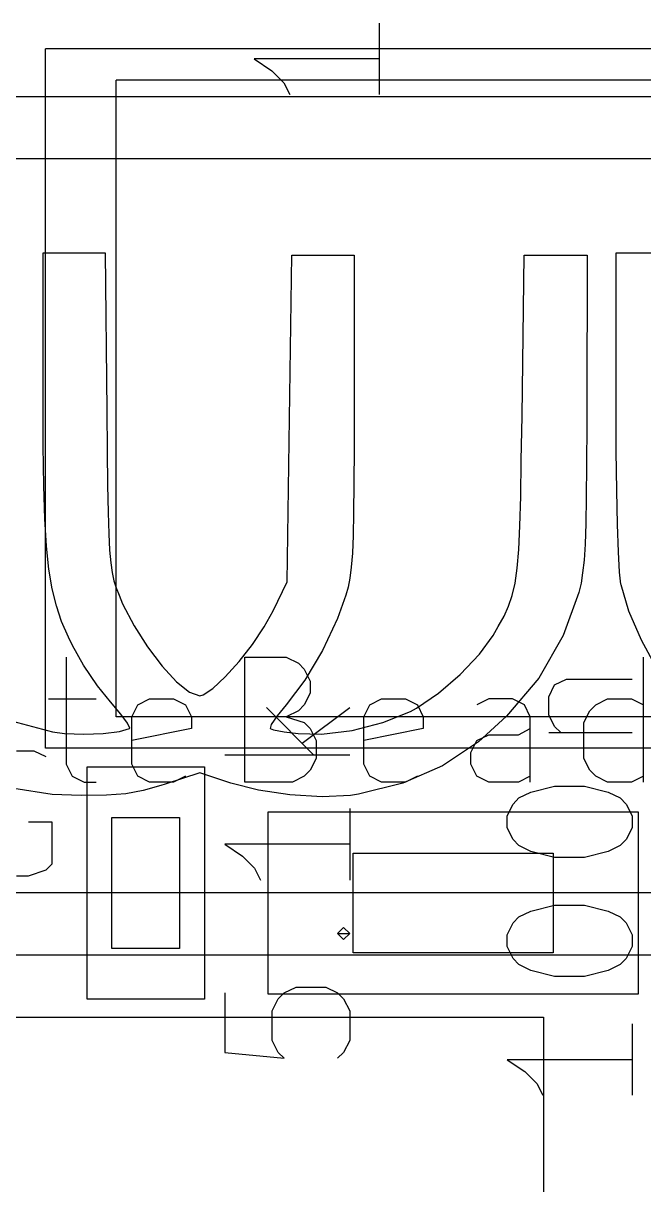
# Model space of a CAD drawing. Extents: x 0 to 141, y 0 to 216.
# Drawn here: x 116.36 to 121.33, y 23.16 to 32.47 of the extents above; entities that cross this region are included whole.
import ezdxf

# ---------------------------------------------------------------- set-up
doc = ezdxf.new("R2010")
doc.units = 0
doc.layers.get('0').update_dxf_attribs({"linetype": 'CONTINUOUS'})

msp = doc.modelspace()

# ---------------------------------------------------------------- linework, layer by layer
at = {"color": 0}
for p, q in [((119.21, 32.4652), (119.21, 31.8933)), ((123.77, 32.2599), (116.541, 32.2599)), ((116.541, 26.6595), (116.541, 32.2599)), ((119.21, 32.18), (118.211, 32.18)), ((118.211, 32.18), (118.353, 32.0849)), ((123.205, 32.0091), (117.106, 32.0091)), ((117.106, 26.9089), (117.106, 32.0091)), ((118.353, 32.0849), (118.448, 31.9884)), ((118.448, 31.9884), (118.496, 31.8933)), ((102.085, 31.8782), (126.661, 31.8782)), ((126.661, 31.3779), (102.085, 31.3779)), ((116.523, 29.0807), (116.523, 30.6255)), ((116.523, 30.6255), (117.019, 30.6255)), ((117.019, 30.6255), (117.031, 29.3619)), ((118.493, 29.2999), (118.511, 30.6076)), ((118.511, 30.6076), (119.011, 30.6076)), ((119.011, 30.6076), (119.011, 29.3536)), ((120.355, 29.3178), (120.373, 30.6076)), ((120.373, 30.6076), (120.875, 30.6076)), ((120.875, 30.6076), (120.873, 29.3715)), ((121.108, 29.3908), (121.108, 30.6255)), ((121.108, 30.6255), (121.609, 30.6255)), ((117.031, 29.3619), (117.035, 29.0394)), ((119.011, 29.3536), (119.01, 29.0614)), ((120.349, 28.9636), (120.355, 29.3178)), ((120.873, 29.3715), (120.873, 29.2489)), ((121.109, 29.038), (121.108, 29.3908)), ((118.474, 27.9921), (118.493, 29.2999)), ((120.873, 29.2489), (120.872, 28.9278)), ((116.527, 28.761), (116.523, 29.0807)), ((117.035, 29.0394), (117.038, 28.7652)), ((119.01, 29.0614), (119.009, 28.7748)), ((121.113, 28.7225), (121.109, 29.038)), ((120.344, 28.6742), (120.349, 28.9636)), ((120.872, 28.9278), (120.869, 28.6659)), ((116.535, 28.4951), (116.527, 28.761)), ((117.038, 28.7652), (117.042, 28.5474)), ((119.009, 28.7748), (119.007, 28.5447)), ((120.337, 28.4386), (120.344, 28.6742)), ((120.869, 28.6659), (120.865, 28.4579)), ((121.118, 28.451), (121.113, 28.7225)), ((116.549, 28.2759), (116.535, 28.4951)), ((117.042, 28.5474), (117.048, 28.3752)), ((119.007, 28.5447), (119.003, 28.3614)), ((117.048, 28.3752), (117.053, 28.2443)), ((120.329, 28.2498), (120.337, 28.4386)), ((120.865, 28.4579), (120.86, 28.2925)), ((121.126, 28.2319), (121.118, 28.451)), ((119.003, 28.3614), (118.997, 28.2195)), ((120.86, 28.2925), (120.851, 28.1643)), ((116.567, 28.0913), (116.549, 28.2759)), ((117.053, 28.2443), (117.063, 28.1423)), ((118.997, 28.2195), (118.988, 28.1092)), ((120.317, 28.101), (120.329, 28.2498)), ((121.135, 28.0693), (121.126, 28.2319)), ((117.063, 28.1423), (117.074, 28.0651)), ((118.988, 28.1092), (118.977, 28.021)), ((120.3, 27.9797), (120.317, 28.101)), ((120.851, 28.1643), (120.84, 28.0624)), ((116.593, 27.9356), (116.567, 28.0913)), ((117.074, 28.0651), (117.088, 28.0004)), ((118.977, 28.021), (118.963, 27.9494)), ((120.84, 28.0624), (120.828, 27.9797)), ((121.146, 27.9714), (121.135, 28.0693)), ((116.628, 27.7992), (116.593, 27.9356)), ((117.088, 28.0004), (117.107, 27.9438)), ((117.107, 27.9438), (117.129, 27.8846)), ((118.364, 27.7592), (118.474, 27.9921)), ((118.963, 27.9494), (118.945, 27.8846)), ((120.276, 27.8819), (120.3, 27.9797)), ((120.828, 27.9797), (120.81, 27.9067)), ((121.147, 27.9673), (121.146, 27.9714)), ((121.21, 27.7565), (121.147, 27.9673)), ((117.129, 27.8846), (117.158, 27.8143)), ((118.945, 27.8846), (118.879, 27.6972)), ((120.247, 27.7964), (120.276, 27.8819)), ((120.81, 27.9067), (120.685, 27.5608)), ((116.67, 27.6738), (116.628, 27.7992)), ((117.158, 27.8143), (117.249, 27.6393)), ((118.292, 27.6297), (118.364, 27.7592)), ((120.212, 27.7165), (120.247, 27.7964)), ((121.31, 27.5235), (121.21, 27.7565)), ((116.724, 27.5483), (116.67, 27.6738)), ((117.249, 27.6393), (117.358, 27.4698)), ((118.879, 27.6972), (118.759, 27.4409)), ((120.125, 27.5621), (120.165, 27.6324)), ((120.165, 27.6324), (120.212, 27.7165)), ((116.756, 27.4822), (116.724, 27.5483)), ((118.197, 27.4905), (118.292, 27.6297)), ((120.013, 27.4106), (120.125, 27.5621)), ((120.685, 27.5608), (120.489, 27.2204)), ((116.845, 27.3237), (116.756, 27.4822)), ((117.358, 27.4698), (117.475, 27.3169)), ((118.09, 27.3527), (118.197, 27.4905)), ((121.436, 27.2921), (121.31, 27.5235)), ((116.707, 27.3871), (116.707, 26.53)), ((117.979, 27.2314), (118.09, 27.3527)), ((118.136, 26.3867), (118.136, 27.3871)), ((118.136, 27.3871), (118.468, 27.3871)), ((118.468, 27.3871), (118.565, 27.3389)), ((118.759, 27.4409), (118.617, 27.2025)), ((119.86, 27.2493), (120.013, 27.4106)), ((121.327, 26.3867), (121.327, 27.3871)), ((116.958, 27.1584), (116.845, 27.3237)), ((117.475, 27.3169), (117.589, 27.1914)), ((118.565, 27.3389), (118.612, 27.2921)), ((118.612, 27.2921), (118.66, 27.1956)), ((117.589, 27.1914), (117.693, 27.1088)), ((117.88, 27.1377), (117.979, 27.2314)), ((118.617, 27.2025), (118.468, 27.0068)), ((118.66, 27.1956), (118.66, 27.1005)), ((119.686, 27.0991), (119.86, 27.2493)), ((120.489, 27.2204), (120.231, 26.9145)), ((120.569, 27.0688), (120.615, 27.1653)), ((120.615, 27.1653), (120.711, 27.2121)), ((120.711, 27.2121), (121.236, 27.2121)), ((117.062, 27.0288), (116.958, 27.1584)), ((117.693, 27.1088), (117.777, 27.0784)), ((117.777, 27.0784), (117.803, 27.0853)), ((117.803, 27.0853), (117.88, 27.1377)), ((118.66, 27.1005), (118.612, 27.0054)), ((119.511, 26.9806), (119.686, 27.0991)), ((116.564, 27.0536), (116.946, 27.0536)), ((117.144, 26.9324), (117.062, 27.0288)), ((117.231, 26.9103), (117.279, 27.0054)), ((117.279, 27.0054), (117.374, 27.0536)), ((117.374, 27.0536), (117.565, 27.0536)), ((117.565, 27.0536), (117.66, 27.0054)), ((117.66, 27.0054), (117.708, 26.9103)), ((118.309, 26.9847), (118.689, 26.603)), ((118.468, 27.0068), (118.394, 26.9186)), ((118.612, 27.0054), (118.565, 26.9586)), ((118.594, 26.6981), (118.976, 26.9847)), ((119.089, 26.9103), (119.136, 27.0054)), ((119.136, 27.0054), (119.231, 27.0536)), ((119.231, 27.0536), (119.422, 27.0536)), ((119.422, 27.0536), (119.517, 27.0054)), ((119.462, 26.953), (119.511, 26.9806)), ((119.517, 27.0054), (119.564, 26.9103)), ((120.088, 27.0536), (119.993, 27.0054)), ((120.279, 27.0536), (120.088, 27.0536)), ((120.374, 27.0054), (120.279, 27.0536)), ((120.421, 26.9103), (120.374, 27.0054)), ((120.569, 26.9269), (120.569, 27.0688)), ((120.898, 26.9586), (120.945, 27.0054)), ((120.945, 27.0054), (121.04, 27.0536)), ((121.04, 27.0536), (121.231, 27.0536)), ((121.231, 27.0536), (121.327, 27.0054)), ((123.205, 26.9089), (117.106, 26.9089)), ((117.198, 26.858), (117.144, 26.9324)), ((117.231, 26.53), (117.231, 26.9103)), ((117.708, 26.9103), (117.708, 26.8152)), ((118.468, 26.9103), (118.136, 26.9103)), ((118.394, 26.9186), (118.347, 26.8483)), ((118.565, 26.9586), (118.468, 26.9103)), ((118.468, 26.9103), (118.612, 26.8635)), ((119.089, 26.53), (119.089, 26.9103)), ((119.24, 26.8635), (119.462, 26.953)), ((119.564, 26.9103), (119.564, 26.8152)), ((120.231, 26.9145), (120.005, 26.7105)), ((120.421, 26.3867), (120.421, 26.9103)), ((120.615, 26.8318), (120.569, 26.9269)), ((120.85, 26.8635), (120.898, 26.9586)), ((116.276, 26.8745), (116.596, 26.7891)), ((117.132, 26.7918), (117.213, 26.8166)), ((117.215, 26.818), (117.198, 26.858)), ((117.213, 26.8166), (117.215, 26.818)), ((117.708, 26.8152), (117.231, 26.7202)), ((118.347, 26.8483), (118.339, 26.8152)), ((118.339, 26.8152), (118.366, 26.807)), ((118.366, 26.807), (118.451, 26.7904)), ((118.612, 26.8635), (118.66, 26.8152)), ((118.66, 26.8152), (118.707, 26.7202)), ((118.751, 26.7698), (118.994, 26.8001)), ((118.994, 26.8001), (119.24, 26.8635)), ((119.564, 26.8152), (119.089, 26.7202)), ((120.326, 26.767), (120.421, 26.8152)), ((120.664, 26.7836), (120.615, 26.8318)), ((120.85, 26.5768), (120.85, 26.8635)), ((116.596, 26.7891), (116.692, 26.7766)), ((116.692, 26.7766), (116.848, 26.7711)), ((116.848, 26.7711), (117.002, 26.7766)), ((117.002, 26.7766), (117.132, 26.7918)), ((118.451, 26.7904), (118.564, 26.7753)), ((118.564, 26.7753), (118.751, 26.7698)), ((118.707, 26.7202), (118.707, 26.5768)), ((120.005, 26.7105), (119.717, 26.5176)), ((119.946, 26.6251), (119.993, 26.7202)), ((119.993, 26.7202), (120.088, 26.767)), ((120.088, 26.767), (120.326, 26.767)), ((120.569, 26.7836), (121.236, 26.7836)), ((116.451, 26.6361), (116.308, 26.6361)), ((116.546, 26.5892), (116.451, 26.6361)), ((123.77, 26.6595), (116.541, 26.6595)), ((119.946, 26.53), (119.946, 26.6251)), ((116.707, 26.53), (116.754, 26.4349)), ((117.279, 26.4349), (117.231, 26.53)), ((118.976, 26.603), (117.975, 26.603)), ((118.707, 26.5768), (118.66, 26.4818)), ((119.136, 26.4349), (119.089, 26.53)), ((119.717, 26.5176), (119.402, 26.3798)), ((119.993, 26.4349), (119.946, 26.53)), ((120.898, 26.4818), (120.85, 26.5768)), ((116.754, 26.4349), (116.851, 26.3867)), ((116.873, 24.649), (116.873, 26.5093)), ((116.873, 26.5093), (117.813, 26.5093)), ((117.374, 26.3867), (117.279, 26.4349)), ((117.777, 26.4625), (117.498, 26.3701)), ((117.66, 26.4349), (117.565, 26.3867)), ((118.025, 26.3784), (117.777, 26.4625)), ((117.813, 26.5093), (117.813, 24.649)), ((118.612, 26.4349), (118.517, 26.3867)), ((118.66, 26.4818), (118.612, 26.4349)), ((119.231, 26.3867), (119.136, 26.4349)), ((119.517, 26.4349), (119.422, 26.3867)), ((120.088, 26.3867), (119.993, 26.4349)), ((120.421, 26.4349), (120.326, 26.3867)), ((120.945, 26.4349), (120.898, 26.4818)), ((121.04, 26.3867), (120.945, 26.4349)), ((121.327, 26.4349), (121.231, 26.3867)), ((116.594, 26.2888), (116.286, 26.3371)), ((116.851, 26.3867), (116.946, 26.3867)), ((117.465, 26.3605), (117.322, 26.3192)), ((117.565, 26.3867), (117.374, 26.3867)), ((117.498, 26.3701), (117.465, 26.3605)), ((118.245, 26.3219), (118.025, 26.3784)), ((118.517, 26.3867), (118.136, 26.3867)), ((119.402, 26.3798), (119.046, 26.2902)), ((119.422, 26.3867), (119.231, 26.3867)), ((120.326, 26.3867), (120.088, 26.3867)), ((120.425, 26.3067), (120.615, 26.355)), ((120.615, 26.355), (120.854, 26.355)), ((120.854, 26.355), (121.044, 26.3067)), ((121.231, 26.3867), (121.04, 26.3867)), ((116.827, 26.2792), (116.594, 26.2888)), ((117.028, 26.2819), (116.827, 26.2792)), ((117.184, 26.2944), (117.028, 26.2819)), ((117.322, 26.3192), (117.184, 26.2944)), ((118.497, 26.2847), (118.245, 26.3219)), ((118.754, 26.2695), (118.497, 26.2847)), ((118.981, 26.2806), (118.754, 26.2695)), ((119.046, 26.2902), (118.981, 26.2806)), ((120.283, 26.2117), (120.33, 26.2599)), ((120.33, 26.2599), (120.425, 26.3067)), ((121.044, 26.3067), (121.141, 26.2599)), ((121.141, 26.2599), (121.187, 26.2117)), ((118.322, 24.6889), (118.322, 26.1497)), ((118.322, 26.1497), (121.283, 26.1497)), ((118.976, 26.1745), (118.976, 25.6026)), ((120.235, 26.1166), (120.283, 26.2117)), ((121.187, 26.2117), (121.236, 26.1166)), ((121.283, 26.1497), (121.283, 24.6889)), ((116.594, 26.0656), (116.404, 26.0656)), ((116.594, 25.7321), (116.594, 26.0656)), ((117.072, 25.0541), (117.072, 26.1042)), ((117.072, 26.1042), (117.613, 26.1042)), ((117.613, 26.1042), (117.613, 25.0541)), ((120.235, 26.0215), (120.235, 26.1166)), ((121.236, 26.1166), (121.236, 26.0215)), ((120.283, 25.9264), (120.235, 26.0215)), ((121.236, 26.0215), (121.187, 25.9264)), ((118.976, 25.8892), (117.975, 25.8892)), ((117.975, 25.8892), (118.118, 25.7941)), ((120.33, 25.8782), (120.283, 25.9264)), ((120.425, 25.8313), (120.33, 25.8782)), ((121.141, 25.8782), (121.044, 25.8313)), ((121.187, 25.9264), (121.141, 25.8782)), ((118.118, 25.7941), (118.214, 25.6991)), ((119.002, 25.0197), (119.002, 25.8189)), ((119.002, 25.8189), (120.603, 25.8189)), ((120.615, 25.7831), (120.425, 25.8313)), ((120.603, 25.8189), (120.603, 25.0197)), ((120.854, 25.7831), (120.615, 25.7831)), ((121.044, 25.8313), (120.854, 25.7831)), ((116.404, 25.637), (116.546, 25.6839)), ((116.546, 25.6839), (116.594, 25.7321)), ((118.214, 25.6991), (118.261, 25.6026)), ((116.308, 25.637), (116.404, 25.637)), ((102.085, 25.502), (126.661, 25.502)), ((120.425, 25.3545), (120.615, 25.4028)), ((120.615, 25.4028), (120.854, 25.4028)), ((120.854, 25.4028), (121.044, 25.3545)), ((120.283, 25.2595), (120.33, 25.3077)), ((120.33, 25.3077), (120.425, 25.3545)), ((121.044, 25.3545), (121.141, 25.3077)), ((121.141, 25.3077), (121.187, 25.2595)), ((118.879, 25.174), (118.927, 25.2222)), ((118.927, 25.2222), (118.976, 25.174)), ((120.235, 25.1643), (120.283, 25.2595)), ((121.187, 25.2595), (121.236, 25.1643)), ((118.927, 25.1272), (118.879, 25.174)), ((118.879, 25.174), (118.976, 25.174)), ((118.976, 25.174), (118.927, 25.1272)), ((120.235, 25.0693), (120.235, 25.1643)), ((121.236, 25.1643), (121.236, 25.0693)), ((117.613, 25.0541), (117.072, 25.0541)), ((120.283, 24.9742), (120.235, 25.0693)), ((121.236, 25.0693), (121.187, 24.9742)), ((126.661, 25.0004), (102.085, 25.0004)), ((120.603, 25.0197), (119.002, 25.0197)), ((120.33, 24.926), (120.283, 24.9742)), ((121.187, 24.9742), (121.141, 24.926)), ((120.425, 24.8791), (120.33, 24.926)), ((120.615, 24.8309), (120.425, 24.8791)), ((121.044, 24.8791), (120.854, 24.8309)), ((121.141, 24.926), (121.044, 24.8791)), ((120.854, 24.8309), (120.615, 24.8309)), ((117.975, 24.6986), (117.975, 24.2218)), ((121.283, 24.6889), (118.322, 24.6889)), ((118.404, 24.6503), (118.451, 24.6986)), ((118.451, 24.6986), (118.547, 24.7454)), ((118.547, 24.7454), (118.784, 24.7454)), ((118.784, 24.7454), (118.879, 24.6986)), ((118.879, 24.6986), (118.927, 24.6503)), ((117.813, 24.649), (116.873, 24.649)), ((118.356, 24.5553), (118.404, 24.6503)), ((118.927, 24.6503), (118.976, 24.5553)), ((109.887, 24.5043), (120.527, 24.5043)), ((118.356, 24.3169), (118.356, 24.5553)), ((118.976, 24.5553), (118.976, 24.3169)), ((120.527, 24.5043), (120.527, 15.084)), ((121.236, 24.4505), (121.236, 23.8786)), ((118.404, 24.2218), (118.356, 24.3169)), ((118.976, 24.3169), (118.927, 24.2218)), ((117.975, 24.2218), (118.451, 24.1749)), ((118.451, 24.1749), (118.404, 24.2218)), ((118.927, 24.2218), (118.879, 24.1749)), ((121.236, 24.1639), (120.235, 24.1639)), ((120.235, 24.1639), (120.378, 24.0688)), ((120.378, 24.0688), (120.474, 23.9737)), ((120.474, 23.9737), (120.521, 23.8786))]:
    msp.add_line(p, q, dxfattribs=at)

doc.saveas('drawing.dxf')
